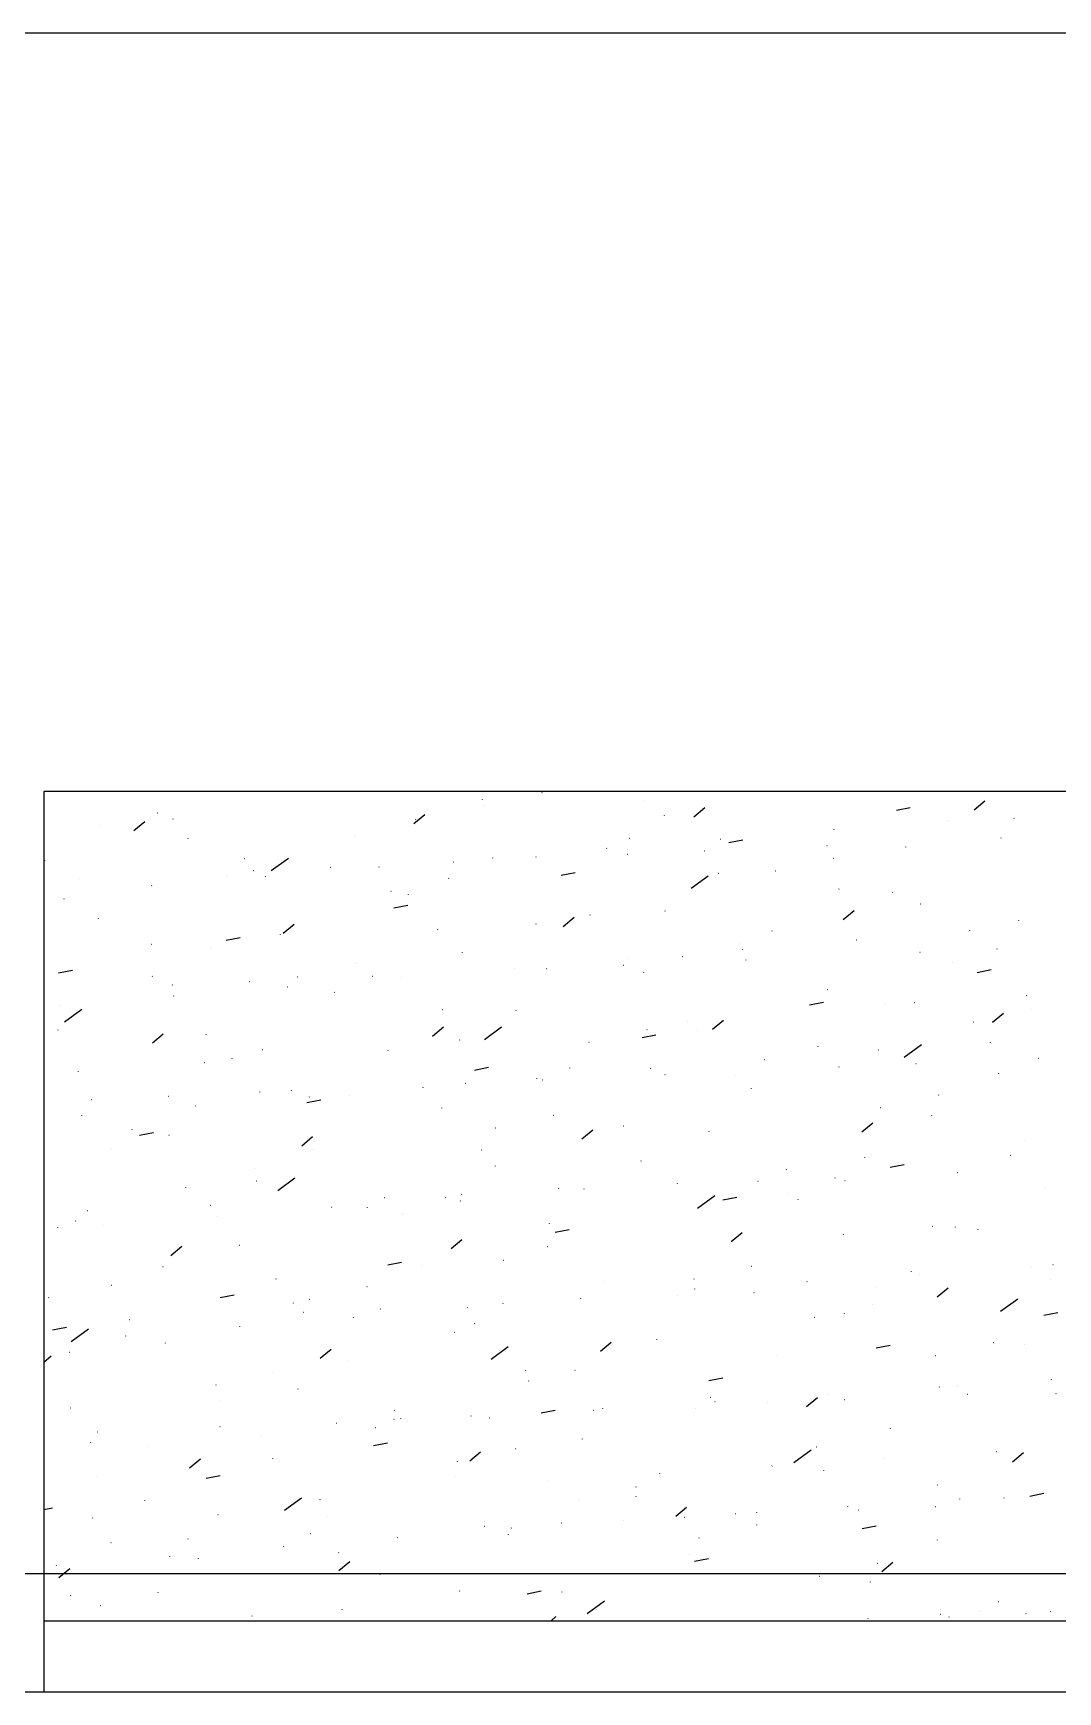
# Model space of a CAD drawing. Extents: x 0 to 119, y 0 to 84.
# Drawn here: x 71.794 to 72.659, y 73.572 to 74.972 of the extents above; entities that cross this region are included whole.
import ezdxf

# ---------------------------------------------------------------- set-up
doc = ezdxf.new("R2010")
doc.units = 0
doc.header["$MEASUREMENT"] = 0
for name, color, linetype in [('10', 252, 'CONTINUOUS'), ('4', 5, 'CONTINUOUS'), ('9', 8, 'CONTINUOUS')]:
    doc.layers.add(name, color=color, linetype=linetype)

msp = doc.modelspace()

# ---------------------------------------------------------------- linework, layer by layer
at = {"layer": '10', "color": 252, "linetype": 'Continuous'}
msp.add_lwpolyline([(67.091788, 73.572318), (77.651971, 73.572318), (77.651971, 74.972319), (67.091788, 74.972319), (67.091788, 73.572318)], dxfattribs=at)
at = {"layer": '4', "color": 5, "linetype": 'Continuous'}
msp.add_line((67.371788, 73.672318), (77.371971, 73.672318), dxfattribs=at)
at = {"layer": '9', "color": 8, "linetype": 'Continuous'}
for p, q in [((71.80301, 74.326929), (71.80301, 74.326929)), ((72.223336, 74.331258), (72.223531, 74.331301)), ((71.898809, 74.314172), (71.899005, 74.314215)), ((72.115325, 74.305141), (72.124517, 74.312854)), ((72.173237, 74.325593), (72.173263, 74.325791)), ((72.174521, 74.320436), (72.174717, 74.320479)), ((72.308711, 74.324246), (72.308833, 74.324405)), ((72.326804, 74.312052), (72.32683, 74.312251)), ((72.351634, 74.310949), (72.360826, 74.318662)), ((72.522364, 74.31655), (72.534143, 74.31884)), ((72.58685, 74.320643), (72.586876, 74.320841)), ((72.587942, 74.316756), (72.597135, 74.32447)), ((71.849995, 74.30335), (71.85019, 74.303394)), ((71.879016, 74.299333), (71.888208, 74.307046)), ((71.912129, 74.308932), (71.912155, 74.30913)), ((72.116754, 74.30846), (72.116876, 74.308619)), ((72.469926, 74.299968), (72.470048, 74.300126)), ((72.565752, 74.307662), (72.565874, 74.307821)), ((72.621481, 74.309803), (72.621676, 74.309847)), ((71.80301, 74.292934), (71.80301, 74.292934)), ((71.80301, 74.292934), (71.80301, 74.292934)), ((71.80301, 74.292934), (71.80301, 74.292934)), ((71.924797, 74.292674), (71.924919, 74.292833)), ((72.065499, 74.293904), (72.065525, 74.294103)), ((72.277969, 74.284182), (72.278091, 74.28434)), ((72.296955, 74.292718), (72.29715, 74.292761)), ((72.373795, 74.291876), (72.373917, 74.292035)), ((72.381009, 74.289074), (72.392789, 74.291363)), ((72.463742, 74.286755), (72.463942, 74.286764)), ((72.530407, 74.285248), (72.530433, 74.285446)), ((72.610603, 74.293167), (72.610802, 74.293176)), ((71.803921, 74.273674), (71.803947, 74.273872)), ((71.972428, 74.275633), (71.972623, 74.275676)), ((71.994888, 74.265442), (72.009416, 74.276069)), ((72.148443, 74.272989), (72.148643, 74.272998)), ((72.181838, 74.27609), (72.18196, 74.276249)), ((72.218596, 74.276795), (72.218622, 74.276993)), ((72.295303, 74.279401), (72.295503, 74.27941)), ((72.360241, 74.282236), (72.360441, 74.282245)), ((72.469179, 74.276039), (72.469374, 74.276082)), ((71.80301, 74.266753), (71.80301, 74.266753)), ((71.80301, 74.257907), (71.80301, 74.257907)), ((71.80301, 74.257907), (71.80301, 74.257907)), ((71.833143, 74.259223), (71.833343, 74.259231)), ((71.957487, 74.260134), (71.957513, 74.260332)), ((71.980003, 74.265635), (71.980203, 74.265643)), ((71.989881, 74.260304), (71.990003, 74.260463)), ((72.044941, 74.26847), (72.045141, 74.268479)), ((72.086012, 74.268396), (72.086133, 74.268554)), ((72.144652, 74.258953), (72.144848, 74.258997)), ((72.239655, 74.261597), (72.251435, 74.263887)), ((72.349145, 74.250545), (72.363674, 74.261172)), ((72.372162, 74.263254), (72.372188, 74.263453)), ((72.420364, 74.265217), (72.42056, 74.26526)), ((71.80301, 74.251147), (71.80301, 74.251147)), ((71.80301, 74.251147), (71.80301, 74.251147)), ((71.894054, 74.25261), (71.894176, 74.252768)), ((72.095838, 74.248131), (72.096033, 74.248175)), ((72.110858, 74.245106), (72.110884, 74.245305)), ((72.473964, 74.249852), (72.47399, 74.25005)), ((72.519243, 74.24705), (72.519365, 74.247209)), ((71.80301, 74.238073), (71.80301, 74.238073)), ((71.80301, 74.235556), (71.80301, 74.235556)), ((71.820126, 74.241868), (71.820321, 74.241911)), ((72.098301, 74.234121), (72.11008, 74.23641)), ((72.263954, 74.227997), (72.26398, 74.228195)), ((72.327286, 74.231264), (72.327408, 74.231423)), ((72.477632, 74.224195), (72.486825, 74.231908)), ((72.542798, 74.237499), (72.542993, 74.237543)), ((71.849279, 74.224876), (71.849306, 74.225074)), ((72.005014, 74.212579), (72.014207, 74.220293)), ((72.135329, 74.215478), (72.13545, 74.215637)), ((72.218271, 74.220414), (72.218466, 74.220457)), ((72.241323, 74.218387), (72.250516, 74.226101)), ((72.417521, 74.214457), (72.417547, 74.214655)), ((72.584327, 74.21468), (72.584449, 74.214839)), ((72.625802, 74.223185), (72.625828, 74.223383)), ((71.893744, 74.203328), (71.89394, 74.203372)), ((71.956947, 74.206644), (71.968726, 74.208934)), ((72.002846, 74.211336), (72.002872, 74.211534)), ((72.390495, 74.203735), (72.390691, 74.203778)), ((72.488501, 74.206986), (72.488622, 74.207144)), ((71.943371, 74.199692), (71.943493, 74.199851)), ((72.065969, 74.186649), (72.066164, 74.186693)), ((72.156216, 74.196308), (72.156243, 74.196507)), ((72.296543, 74.1912), (72.296665, 74.191358)), ((72.341681, 74.192913), (72.341876, 74.192956)), ((72.39237, 74.198894), (72.392492, 74.199053)), ((72.395424, 74.190123), (72.395624, 74.190132)), ((72.542285, 74.196535), (72.542484, 74.196544)), ((72.569359, 74.18779), (72.569385, 74.187988)), ((72.607223, 74.199371), (72.607422, 74.199379)), ((71.80301, 74.183213), (71.80301, 74.183213)), ((71.80301, 74.183213), (71.80301, 74.183213)), ((71.80301, 74.176722), (71.80301, 74.176722)), ((71.815592, 74.179168), (71.827372, 74.181457)), ((71.894638, 74.176078), (71.894664, 74.176276)), ((72.017154, 74.175827), (72.017349, 74.175871)), ((72.080125, 74.176357), (72.080325, 74.176366)), ((72.104586, 74.175414), (72.104708, 74.175573)), ((72.200413, 74.183108), (72.200534, 74.183267)), ((72.226985, 74.182769), (72.227185, 74.182778)), ((72.291923, 74.185604), (72.292123, 74.185613)), ((72.309313, 74.179199), (72.309339, 74.179397)), ((72.590505, 74.179589), (72.602285, 74.181878)), ((71.80301, 74.164258), (71.80301, 74.164258)), ((71.80301, 74.164258), (71.80301, 74.164258)), ((71.80301, 74.164258), (71.80301, 74.164258)), ((71.911685, 74.169003), (71.911885, 74.169011)), ((71.912629, 74.159628), (71.912751, 74.159787)), ((71.976623, 74.171838), (71.976823, 74.171847)), ((72.008455, 74.167323), (72.008577, 74.167481)), ((72.048204, 74.162538), (72.048231, 74.162736)), ((72.464114, 74.165195), (72.464309, 74.165238)), ((72.632439, 74.160192), (72.632561, 74.160351)), ((71.816498, 74.151537), (71.81662, 74.151695)), ((71.82055, 74.137919), (71.835078, 74.148546)), ((72.139587, 74.14811), (72.139783, 74.148153)), ((72.201575, 74.14751), (72.201601, 74.147709)), ((72.449151, 74.152112), (72.460931, 74.154402)), ((72.512916, 74.152394), (72.512942, 74.152592)), ((72.537818, 74.154068), (72.537939, 74.154227)), ((72.60363, 74.137441), (72.612823, 74.145155)), ((72.636338, 74.148516), (72.636534, 74.148559)), ((71.80301, 74.133958), (71.80301, 74.133958)), ((71.815061, 74.131024), (71.815256, 74.131068)), ((72.131013, 74.125826), (72.140205, 74.133539)), ((72.174807, 74.123022), (72.189335, 74.133649)), ((72.311812, 74.131431), (72.312007, 74.131474)), ((72.34586, 74.138282), (72.345982, 74.138441)), ((72.354672, 74.130401), (72.354698, 74.130599)), ((72.367322, 74.131634), (72.376514, 74.139347)), ((72.587524, 74.137694), (72.587719, 74.137737)), ((71.80301, 74.128353), (71.80301, 74.128353)), ((71.80301, 74.128353), (71.80301, 74.128353)), ((71.80301, 74.125089), (71.80301, 74.125089)), ((71.894704, 74.120018), (71.903896, 74.127731)), ((71.939997, 74.12728), (71.940023, 74.127478)), ((72.153903, 74.122496), (72.154025, 74.122655)), ((72.262997, 74.120609), (72.263192, 74.120652)), ((72.307797, 74.124636), (72.319576, 74.126925)), ((72.456473, 74.116998), (72.456499, 74.117197)), ((72.529064, 74.108126), (72.543592, 74.118752)), ((72.601696, 74.120128), (72.601818, 74.120286)), ((71.93847, 74.103523), (71.938666, 74.103566)), ((71.961946, 74.10671), (71.962068, 74.106869)), ((71.987285, 74.114345), (71.98748, 74.114388)), ((72.093563, 74.11374), (72.093589, 74.113938)), ((72.410944, 74.105913), (72.411066, 74.106071)), ((72.507075, 74.114004), (72.507197, 74.114163)), ((72.538905, 74.102739), (72.539104, 74.102747)), ((72.642406, 74.107258), (72.642606, 74.107266)), ((71.832259, 74.095592), (71.832285, 74.09579)), ((72.166443, 74.097159), (72.178222, 74.099449)), ((72.218987, 74.090127), (72.219109, 74.090285)), ((72.223605, 74.088972), (72.223805, 74.088981)), ((72.246934, 74.098712), (72.24696, 74.098911)), ((72.315118, 74.098218), (72.31524, 74.098377)), ((72.327106, 74.093491), (72.327306, 74.0935)), ((72.38543, 74.092891), (72.385626, 74.092934)), ((72.473967, 74.099903), (72.474166, 74.099912)), ((72.608781, 74.093901), (72.608807, 74.094099)), ((71.908305, 74.075206), (71.908505, 74.075215)), ((71.985355, 74.078482), (71.985381, 74.07868)), ((72.011807, 74.079725), (72.012007, 74.079734)), ((72.02703, 74.074341), (72.027152, 74.074499)), ((72.060904, 74.075806), (72.061099, 74.075849)), ((72.123161, 74.082432), (72.123283, 74.082591)), ((72.158667, 74.086137), (72.158867, 74.086146)), ((72.40003, 74.081603), (72.400056, 74.081801)), ((72.557655, 74.076212), (72.55785, 74.076255)), ((71.80301, 74.073492), (71.80301, 74.073492)), ((71.80301, 74.073492), (71.80301, 74.073492)), ((71.80301, 74.073492), (71.80301, 74.073492)), ((71.80301, 74.070609), (71.80301, 74.070609)), ((71.80301, 74.070609), (71.80301, 74.070609)), ((71.80301, 74.070609), (71.80301, 74.070609)), ((71.843367, 74.072371), (71.843567, 74.072379)), ((71.931204, 74.066646), (71.931325, 74.066805)), ((72.025088, 74.069683), (72.036868, 74.071972)), ((72.138922, 74.064942), (72.138948, 74.06514)), ((72.50884, 74.06539), (72.509035, 74.065433)), ((71.835073, 74.058555), (71.835195, 74.058713)), ((71.877617, 74.046794), (71.877644, 74.046992)), ((72.184313, 74.048304), (72.184509, 74.048348)), ((72.233128, 74.059126), (72.233323, 74.05917)), ((72.257011, 74.039072), (72.266204, 74.046786)), ((72.292292, 74.049914), (72.292318, 74.050113)), ((72.49332, 74.04488), (72.502513, 74.052593)), ((72.552338, 74.058505), (72.552365, 74.058703)), ((71.80301, 74.043077), (71.80301, 74.043077)), ((71.883734, 74.042206), (71.895513, 74.044496)), ((71.908602, 74.042041), (71.908797, 74.042084)), ((72.020702, 74.033264), (72.029895, 74.040978)), ((72.364435, 74.0453), (72.364557, 74.045459)), ((72.631273, 74.037672), (72.631469, 74.037716)), ((71.80301, 74.026515), (71.80301, 74.026515)), ((71.80301, 74.018632), (71.80301, 74.018632)), ((71.80301, 74.018632), (71.80301, 74.018632)), ((71.80301, 74.018632), (71.80301, 74.018632)), ((71.859787, 74.031219), (71.859982, 74.031262)), ((72.030714, 74.029684), (72.03074, 74.029882)), ((72.172478, 74.029514), (72.1726, 74.029673)), ((72.306747, 74.020587), (72.306942, 74.02063)), ((72.495896, 74.02311), (72.495922, 74.023308)), ((72.52414, 74.019054), (72.524262, 74.019213)), ((72.618761, 74.025178), (72.618883, 74.025337)), ((71.80301, 74.016769), (71.80301, 74.016769)), ((71.980521, 74.013728), (71.980642, 74.013887)), ((72.000468, 73.9955), (72.014996, 74.006126)), ((72.18428, 74.016144), (72.184306, 74.016342)), ((72.333693, 74.005236), (72.333814, 74.005395)), ((72.429519, 74.012931), (72.429641, 74.013089)), ((72.470587, 74.006107), (72.470787, 74.006115)), ((72.517293, 74.01515), (72.529072, 74.01744)), ((72.574088, 74.010626), (72.574288, 74.010634)), ((71.922976, 73.997996), (71.923002, 73.998194)), ((71.98222, 74.003501), (71.982415, 74.003545)), ((72.155287, 73.99234), (72.155487, 73.992349)), ((72.237562, 73.997145), (72.237684, 73.997303)), ((72.258788, 73.996859), (72.258988, 73.996868)), ((72.337651, 74.001116), (72.337677, 74.001315)), ((72.354725, 73.980603), (72.369254, 73.99123)), ((72.405649, 74.003271), (72.405848, 74.00328)), ((72.430156, 73.993086), (72.430352, 73.993129)), ((72.478971, 74.003908), (72.479166, 74.003951)), ((72.64793, 73.99793), (72.647956, 73.998128)), ((71.80301, 73.97696), (71.80301, 73.97696)), ((71.839987, 73.978574), (71.840187, 73.978583)), ((71.943489, 73.983093), (71.943689, 73.983102)), ((72.045605, 73.981359), (72.045726, 73.981517)), ((72.076073, 73.980886), (72.076099, 73.981085)), ((72.090349, 73.989505), (72.090549, 73.989514)), ((72.141735, 73.98945), (72.141857, 73.989609)), ((72.154445, 73.986822), (72.15464, 73.986866)), ((72.375939, 73.987674), (72.387718, 73.989964)), ((72.439453, 73.987714), (72.439479, 73.987912)), ((71.80301, 73.963771), (71.80301, 73.963771)), ((71.814964, 73.964225), (71.81499, 73.964423)), ((71.829918, 73.969737), (71.830113, 73.96978)), ((71.853647, 73.965573), (71.853769, 73.965731)), ((71.949778, 73.973664), (71.9499, 73.973823)), ((72.10563, 73.976), (72.105825, 73.976044)), ((72.229639, 73.967346), (72.229665, 73.967544)), ((72.234584, 73.960197), (72.246364, 73.962487)), ((72.55259, 73.965368), (72.552785, 73.965411)), ((72.572252, 73.964566), (72.572374, 73.964725)), ((72.591487, 73.962534), (72.591513, 73.962732)), ((71.910392, 73.940703), (71.919585, 73.948416)), ((71.968335, 73.949198), (71.968361, 73.949396)), ((72.146701, 73.946511), (72.155893, 73.954224)), ((72.228063, 73.948283), (72.228258, 73.948326)), ((72.38301, 73.952318), (72.392202, 73.960032)), ((72.38301, 73.952318), (72.383036, 73.952517)), ((72.38301, 73.952318), (72.383131, 73.952477)), ((72.477631, 73.958442), (72.477752, 73.958601)), ((72.09323, 73.932721), (72.105009, 73.935011)), ((72.191052, 73.936533), (72.191174, 73.936691)), ((71.903536, 73.931197), (71.903732, 73.931241)), ((71.999095, 73.920747), (71.999217, 73.920905)), ((72.121431, 73.932088), (72.121457, 73.932287)), ((72.351473, 73.920782), (72.351668, 73.920825)), ((72.400287, 73.931604), (72.400483, 73.931647)), ((72.535044, 73.927139), (72.53507, 73.927337)), ((72.541509, 73.924502), (72.541631, 73.92466)), ((72.63613, 73.930626), (72.636252, 73.930784)), ((72.65263, 73.920406), (72.65283, 73.920414)), ((72.654458, 73.933091), (72.654654, 73.933135)), ((71.80301, 73.908911), (71.80301, 73.908911)), ((71.80301, 73.908911), (71.80301, 73.908911)), ((71.860323, 73.915427), (71.860349, 73.915626)), ((71.951876, 73.905244), (71.963655, 73.907534)), ((72.075761, 73.914518), (72.075956, 73.914561)), ((72.274998, 73.918548), (72.275024, 73.918746)), ((72.337331, 73.906639), (72.33753, 73.906648)), ((72.352267, 73.912254), (72.352389, 73.912413)), ((72.402269, 73.909475), (72.402469, 73.909483)), ((72.446888, 73.918378), (72.44701, 73.918537)), ((72.50577, 73.913994), (72.50597, 73.914002)), ((72.556876, 73.905731), (72.566069, 73.913445)), ((71.80301, 73.89958), (71.80301, 73.89958)), ((71.80301, 73.89958), (71.80301, 73.89958)), ((71.80301, 73.89958), (71.80301, 73.89958)), ((71.807138, 73.904961), (71.80726, 73.905119)), ((72.013693, 73.9004), (72.013719, 73.900598)), ((72.022031, 73.892873), (72.022231, 73.892882)), ((72.026946, 73.903696), (72.027141, 73.903739)), ((72.086969, 73.895708), (72.087169, 73.895717)), ((72.16031, 73.896468), (72.160432, 73.896627)), ((72.19047, 73.900227), (72.19067, 73.900236)), ((72.256136, 73.904163), (72.256258, 73.904321)), ((72.502156, 73.899327), (72.502351, 73.89937)), ((72.610297, 73.893521), (72.624825, 73.904147)), ((72.646774, 73.890112), (72.658554, 73.892402)), ((71.80301, 73.88331), (71.80301, 73.88331)), ((71.80301, 73.88331), (71.80301, 73.88331)), ((71.810521, 73.877768), (71.822301, 73.880058)), ((71.82613, 73.867977), (71.840658, 73.878604)), ((71.875171, 73.886461), (71.875371, 73.88647)), ((71.968353, 73.880682), (71.968475, 73.880841)), ((72.064179, 73.888377), (72.064301, 73.888536)), ((72.16679, 73.88329), (72.166816, 73.883489)), ((72.453341, 73.888505), (72.453537, 73.888548)), ((72.478601, 73.891743), (72.478627, 73.891941)), ((71.80301, 73.876308), (71.80301, 73.876308)), ((71.80301, 73.873422), (71.80301, 73.873422)), ((71.80301, 73.873422), (71.80301, 73.873422)), ((71.872222, 73.872591), (71.872344, 73.87275)), ((71.905681, 73.866629), (71.905707, 73.866828)), ((72.149379, 73.875979), (72.149575, 73.876022)), ((72.272699, 73.859757), (72.281892, 73.867471)), ((72.320356, 73.86975), (72.320382, 73.869948)), ((72.50542, 73.862635), (72.517199, 73.864925)), ((72.604025, 73.86705), (72.60422, 73.867093)), ((72.630439, 73.865076), (72.630465, 73.865274)), ((71.80301, 73.850598), (71.809274, 73.855855)), ((71.80301, 73.854051), (71.80301, 73.854051)), ((71.80301, 73.854051), (71.80301, 73.854051)), ((71.80301, 73.851065), (71.80301, 73.851065)), ((71.824853, 73.858893), (71.825048, 73.858936)), ((72.03639, 73.853949), (72.045583, 73.861663)), ((72.059052, 73.851602), (72.059078, 73.8518)), ((72.180387, 73.85308), (72.194915, 73.863707)), ((72.422158, 73.856348), (72.422184, 73.856546)), ((72.55521, 73.856228), (72.555405, 73.856271)), ((71.997077, 73.842214), (71.997273, 73.842257)), ((72.209627, 73.843551), (72.209749, 73.843709)), ((72.251248, 73.843702), (72.251443, 73.843745)), ((72.364065, 73.835159), (72.375845, 73.837449)), ((71.948262, 73.831392), (71.948458, 73.831435)), ((72.01767, 73.827765), (72.017792, 73.827923)), ((72.212149, 73.834492), (72.212175, 73.834691)), ((72.463953, 73.823429), (72.464075, 73.823587)), ((72.558574, 73.829552), (72.558696, 73.829711)), ((72.573996, 73.829681), (72.574022, 73.829879)), ((72.58225, 73.823684), (72.58245, 73.823692)), ((72.653195, 73.835676), (72.653317, 73.835835)), ((72.657079, 73.823952), (72.657274, 73.823995)), ((71.825713, 73.811979), (71.825834, 73.812137)), ((71.95104, 73.817831), (71.951066, 73.81803)), ((72.098946, 73.809937), (72.099141, 73.809981)), ((72.222711, 73.807682), (72.234491, 73.809972)), ((72.266951, 73.809917), (72.26715, 73.809926)), ((72.274711, 73.811181), (72.274833, 73.81134)), ((72.353117, 73.811425), (72.353312, 73.811468)), ((72.365715, 73.820952), (72.365741, 73.82115)), ((72.369332, 73.817305), (72.369454, 73.817463)), ((72.413811, 73.816329), (72.41401, 73.816338)), ((72.446566, 73.81317), (72.455758, 73.820883)), ((72.478749, 73.819165), (72.478949, 73.819173)), ((71.80301, 73.79919), (71.80301, 73.79919)), ((71.80301, 73.79919), (71.80301, 73.79919)), ((71.80301, 73.79919), (71.80301, 73.79919)), ((71.951651, 73.796151), (71.951851, 73.79616)), ((72.050131, 73.799115), (72.050326, 73.799159)), ((72.082754, 73.795395), (72.082876, 73.795554)), ((72.098511, 73.802563), (72.098711, 73.802572)), ((72.104411, 73.802804), (72.104437, 73.803002)), ((72.163449, 73.805398), (72.163649, 73.805407)), ((72.178885, 73.803486), (72.179006, 73.803645)), ((72.517553, 73.794285), (72.517579, 73.794483)), ((71.80301, 73.789661), (71.80301, 73.789661)), ((71.80301, 73.782392), (71.80301, 73.782392)), ((71.80301, 73.782392), (71.80301, 73.782392)), ((71.80301, 73.782392), (71.80301, 73.782392)), ((71.842832, 73.782574), (71.842858, 73.782772)), ((71.84815, 73.791632), (71.848349, 73.791641)), ((71.986927, 73.7877), (71.987049, 73.787859)), ((72.081357, 73.780206), (72.093136, 73.782496)), ((72.257507, 73.785694), (72.257533, 73.785893)), ((71.890797, 73.779609), (71.890918, 73.779768)), ((71.92608, 73.761388), (71.935273, 73.769101)), ((71.996399, 73.769033), (71.996425, 73.769232)), ((72.152, 73.766839), (72.152195, 73.766882)), ((72.162389, 73.767196), (72.171581, 73.774909)), ((72.200815, 73.777661), (72.20101, 73.777704)), ((72.435958, 73.765998), (72.450486, 73.776625)), ((72.454985, 73.779148), (72.455181, 73.779192)), ((72.512065, 73.76894), (72.512187, 73.769099)), ((72.606686, 73.775064), (72.606808, 73.775223)), ((72.620433, 73.766582), (72.629625, 73.774296)), ((71.848038, 73.754312), (71.848233, 73.754356)), ((71.940002, 73.752729), (71.951782, 73.755019)), ((72.149769, 73.754006), (72.149795, 73.754204)), ((72.322823, 73.756693), (72.322944, 73.756851)), ((72.417444, 73.762816), (72.417566, 73.762975)), ((72.46111, 73.75889), (72.461136, 73.759088)), ((71.80301, 73.74433), (71.80301, 73.74433)), ((71.80301, 73.74433), (71.80301, 73.74433)), ((72.228202, 73.750569), (72.228323, 73.750727)), ((72.302683, 73.745384), (72.302878, 73.745427)), ((72.556854, 73.746872), (72.557049, 73.746915)), ((72.634901, 73.737597), (72.64668, 73.739887)), ((71.80301, 73.726101), (71.810428, 73.727543)), ((71.888191, 73.733776), (71.888217, 73.733974)), ((72.006048, 73.725557), (72.020576, 73.736184)), ((72.036244, 73.734783), (72.036366, 73.734941)), ((72.253868, 73.734562), (72.254064, 73.734605)), ((72.302866, 73.736896), (72.302892, 73.737095)), ((72.336256, 73.720608), (72.345448, 73.728322)), ((72.481322, 73.728876), (72.481444, 73.729034)), ((72.490291, 73.72602), (72.49049, 73.726028)), ((72.555229, 73.728855), (72.555429, 73.728863)), ((72.575943, 73.735), (72.576065, 73.735158)), ((72.613418, 73.735792), (72.613445, 73.73599)), ((71.844287, 73.718997), (71.844409, 73.719155)), ((71.949906, 73.722036), (71.950102, 73.722079)), ((72.041757, 73.720235), (72.041783, 73.720434)), ((72.174991, 73.712253), (72.175191, 73.712262)), ((72.197459, 73.710504), (72.197581, 73.710663)), ((72.239929, 73.715088), (72.240129, 73.715097)), ((72.29208, 73.716628), (72.292202, 73.716787)), ((72.343431, 73.719607), (72.34363, 73.719616)), ((72.386701, 73.722752), (72.386823, 73.722911)), ((72.404552, 73.713107), (72.404747, 73.713151)), ((72.404667, 73.723494), (72.404693, 73.723692)), ((72.493547, 73.71012), (72.505326, 73.71241)), ((71.859691, 73.698487), (71.859891, 73.698496)), ((71.92463, 73.701322), (71.924829, 73.701331)), ((72.028131, 73.705841), (72.028331, 73.70585)), ((72.101328, 73.702413), (72.10145, 73.702572)), ((72.195128, 73.705208), (72.195154, 73.705406)), ((72.355737, 73.702285), (72.355932, 73.702329)), ((72.556975, 73.700396), (72.557002, 73.700594)), ((71.80301, 73.696012), (71.80301, 73.696012)), ((71.80301, 73.696012), (71.80301, 73.696012)), ((71.80301, 73.696012), (71.80301, 73.696012)), ((71.80301, 73.689469), (71.80301, 73.689469)), ((71.80301, 73.689469), (71.80301, 73.689469)), ((71.909371, 73.686627), (71.909493, 73.686786)), ((71.933549, 73.684978), (71.933576, 73.685176)), ((72.005502, 73.694718), (72.005624, 73.694877)), ((72.051775, 73.689759), (72.05197, 73.689802)), ((72.052078, 73.674634), (72.061271, 73.682348)), ((72.348224, 73.688098), (72.348251, 73.688297)), ((72.352192, 73.682644), (72.363972, 73.684934)), ((71.813545, 73.678932), (71.813667, 73.679091)), ((71.81577, 73.668826), (71.824962, 73.67654)), ((72.087116, 73.671437), (72.087142, 73.671636)), ((72.457606, 73.670009), (72.457801, 73.670052)), ((72.50642, 73.680831), (72.506616, 73.680874)), ((72.510122, 73.674021), (72.519315, 73.681734)), ((71.80301, 73.665203), (71.80301, 73.665203)), ((71.80301, 73.665203), (71.80301, 73.665203)), ((71.80301, 73.65812), (71.80301, 73.65812)), ((71.899473, 73.655994), (71.899668, 73.656038)), ((72.153644, 73.657482), (72.153839, 73.657526)), ((72.210838, 73.655167), (72.222618, 73.657457)), ((72.240487, 73.65641), (72.240513, 73.656608)), ((72.500533, 73.665001), (72.500559, 73.665199)), ((71.825812, 73.653289), (71.825838, 73.653487)), ((71.850658, 73.645172), (71.850853, 73.645216)), ((72.054819, 73.641801), (72.054941, 73.64196)), ((72.261619, 73.638475), (72.276148, 73.649102)), ((72.593008, 73.64005), (72.59313, 73.640209)), ((72.608289, 73.648554), (72.608484, 73.648597)), ((71.80301, 73.634609), (71.80301, 73.634609)), ((71.80301, 73.634609), (71.80301, 73.634609)), ((71.80301, 73.634609), (71.80301, 73.634609)), ((71.80301, 73.632318), (72.96301, 73.632318)), ((71.823051, 73.632318), (71.823051, 73.632318)), ((71.823051, 73.632318), (71.823051, 73.632318)), ((71.823051, 73.632318), (71.823051, 73.632318)), ((71.867699, 73.632318), (71.867699, 73.632318)), ((71.874834, 73.632318), (71.874834, 73.632318)), ((71.87858, 73.632318), (71.87858, 73.632318)), ((71.926617, 73.632318), (71.926617, 73.632318)), ((71.957621, 73.632318), (71.957621, 73.632318)), ((71.957621, 73.632318), (71.957621, 73.632318)), ((71.9784, 73.632318), (71.9784, 73.632318)), ((71.978908, 73.63618), (71.978934, 73.636378)), ((72.001649, 73.632318), (72.001649, 73.632318)), ((72.030183, 73.632318), (72.030183, 73.632318)), ((72.030183, 73.632318), (72.030183, 73.632318)), ((72.040137, 73.632318), (72.040137, 73.632318)), ((72.040137, 73.632318), (72.040137, 73.632318)), ((72.047543, 73.632318), (72.047543, 73.632318)), ((72.047543, 73.632318), (72.047543, 73.632318)), ((72.047543, 73.632318), (72.047543, 73.632318)), ((72.081966, 73.632318), (72.081966, 73.632318)), ((72.081966, 73.632318), (72.081966, 73.632318)), ((72.093291, 73.632318), (72.093291, 73.632318)), ((72.133749, 73.632318), (72.133749, 73.632318)), ((72.133749, 73.632318), (72.133749, 73.632318)), ((72.133749, 73.632318), (72.133749, 73.632318)), ((72.137465, 73.632318), (72.137465, 73.632318)), ((72.137465, 73.632318), (72.137465, 73.632318)), ((72.185532, 73.632318), (72.185532, 73.632318)), ((72.185532, 73.632318), (72.185532, 73.632318)), ((72.185532, 73.632318), (72.185532, 73.632318)), ((72.227387, 73.632318), (72.227387, 73.632318)), ((72.227387, 73.632318), (72.227387, 73.632318)), ((72.231036, 73.632318), (72.235138, 73.63576)), ((72.237315, 73.632318), (72.237315, 73.632318)), ((72.237315, 73.632318), (72.237315, 73.632318)), ((72.237315, 73.632318), (72.237315, 73.632318)), ((72.253203, 73.632318), (72.253203, 73.632318)), ((72.287597, 73.632318), (72.287597, 73.632318)), ((72.287597, 73.632318), (72.287597, 73.632318)), ((72.287597, 73.632318), (72.287597, 73.632318)), ((72.289098, 73.632318), (72.289098, 73.632318)), ((72.317309, 73.632318), (72.317309, 73.632318)), ((72.317309, 73.632318), (72.317309, 73.632318)), ((72.340881, 73.632318), (72.340881, 73.632318)), ((72.392664, 73.632318), (72.392664, 73.632318)), ((72.407231, 73.632318), (72.407231, 73.632318)), ((72.407231, 73.632318), (72.407231, 73.632318)), ((72.444447, 73.632318), (72.444447, 73.632318)), ((72.460423, 73.632318), (72.460423, 73.632318)), ((72.489102, 73.632318), (72.489102, 73.632318)), ((72.489102, 73.632318), (72.489102, 73.632318)), ((72.489102, 73.632318), (72.489102, 73.632318)), ((72.49623, 73.632318), (72.49623, 73.632318)), ((72.49623, 73.632318), (72.49623, 73.632318)), ((72.49623, 73.632318), (72.49623, 73.632318)), ((72.497153, 73.632318), (72.497153, 73.632318)), ((72.498387, 73.633926), (72.498509, 73.634085)), ((72.535056, 73.632318), (72.535056, 73.632318)), ((72.535056, 73.632318), (72.535056, 73.632318)), ((72.535056, 73.632318), (72.535056, 73.632318)), ((72.548013, 73.632318), (72.548013, 73.632318)), ((72.548013, 73.632318), (72.548013, 73.632318)), ((72.548013, 73.632318), (72.548013, 73.632318)), ((72.559474, 73.637732), (72.55967, 73.637775)), ((72.566771, 73.63571), (72.566971, 73.635718)), ((72.587076, 73.632318), (72.587076, 73.632318)), ((72.599796, 73.632318), (72.599796, 73.632318)), ((72.599796, 73.632318), (72.599796, 73.632318)), ((72.599796, 73.632318), (72.599796, 73.632318)), ((72.627826, 73.632318), (72.627826, 73.632318)), ((72.631709, 73.638545), (72.631909, 73.638554)), ((72.651579, 73.632318), (72.651579, 73.632318)), ((72.651579, 73.632318), (72.651579, 73.632318)), ((72.652567, 73.639821), (72.652593, 73.640019))]:
    msp.add_line(p, q, dxfattribs=at)
msp.add_lwpolyline([(71.80301, 73.572318), (72.96301, 73.572318), (72.96301, 74.332318), (71.80301, 74.332318), (71.80301, 73.572318)], dxfattribs=at)

doc.saveas('drawing.dxf')
